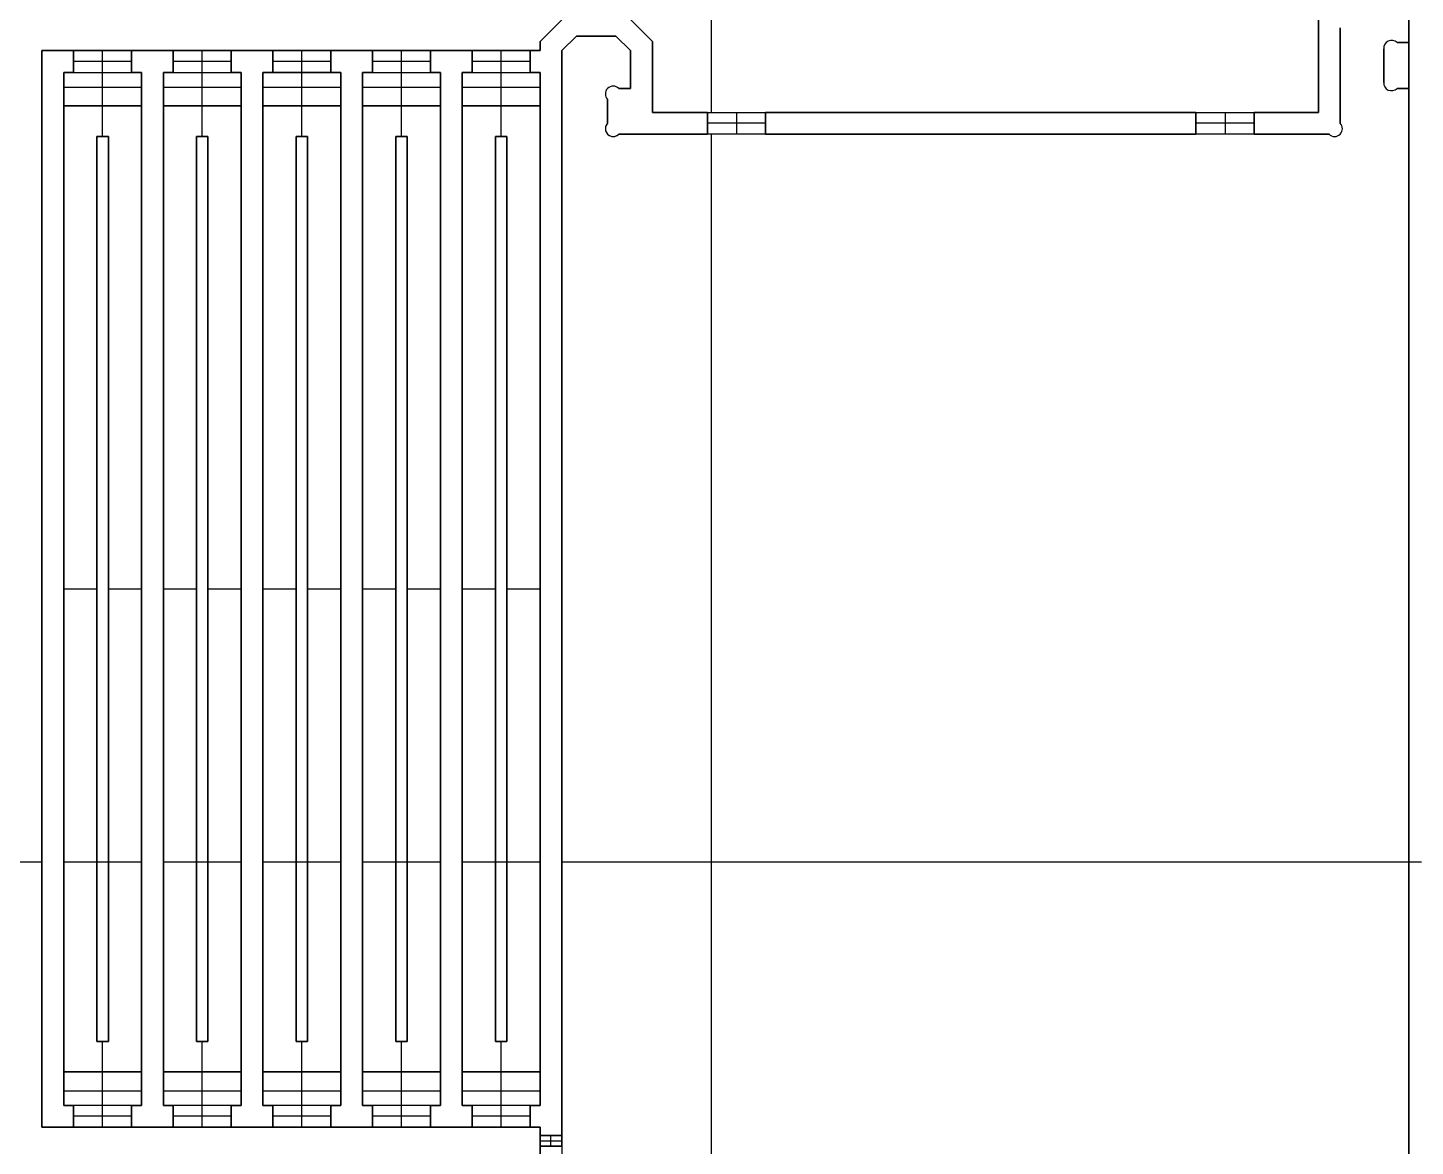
# Model space of a CAD drawing. Extents: x -51.9 to 44.1, y 0 to 48.
# Drawn here: x -27.69 to -3.83, y 19.12 to 38.36 of the extents above; entities that cross this region are included whole.
import ezdxf

# ---------------------------------------------------------------- set-up
doc = ezdxf.new("R2010")
doc.units = 0
doc.header["$MEASUREMENT"] = 0
doc.layers.add('DEFAULT', color=18, linetype='CONTINUOUS')

msp = doc.modelspace()

# ---------------------------------------------------------------- linework, layer by layer
at = {"layer": 'DEFAULT'}
for p, q in [((-3.94, 48.031), (-3.94, 0)), ((-3.94, 48.031, -0.75), (-3.94, 0, -0.75)), ((-3.94, 0, -0.375), (-3.94, 48.031, -0.375)), ((-15.938, 38.714), (-15.938, 36.907)), ((-15.938, 38.714, -0.75), (-15.938, 36.907, -0.75)), ((-18.882, 38.125), (-18.412, 38.594)), ((-18.882, 38.125, -0.75), (-18.412, 38.594, -0.75)), ((-18.412, 38.594, -0.375), (-18.882, 38.125, -0.375)), ((-17.421, 38.594), (-16.951, 38.125)), ((-17.421, 38.594, -0.75), (-16.951, 38.125, -0.75)), ((-16.951, 38.125, -0.375), (-17.421, 38.594, -0.375)), ((-5.496, 36.907), (-5.496, 38.518)), ((-5.496, 36.907, -0.75), (-5.496, 38.518, -0.75)), ((-5.496, 38.518, -0.375), (-5.496, 36.907, -0.375)), ((-18.647, 38.359), (-18.647, 38.359, -0.75)), ((-18.257, 38.219), (-18.507, 37.969)), ((-18.257, 38.219, -0.75), (-18.507, 37.969, -0.75)), ((-18.507, 37.969, -0.375), (-18.257, 38.219, -0.375)), ((-18.257, 38.219), (-18.257, 38.219, -0.75)), ((-17.576, 38.219), (-18.257, 38.219)), ((-17.576, 38.219, -0.75), (-18.257, 38.219, -0.75)), ((-18.257, 38.219, -0.375), (-17.576, 38.219, -0.375)), ((-17.917, 38.219), (-17.917, 38.219, -0.75)), ((-17.576, 38.219), (-17.576, 38.219, -0.75)), ((-17.326, 37.969), (-17.576, 38.219)), ((-17.326, 37.969, -0.75), (-17.576, 38.219, -0.75)), ((-17.576, 38.219, -0.375), (-17.326, 37.969, -0.375)), ((-17.186, 38.359), (-17.186, 38.359, -0.75)), ((-5.121, 38.363), (-5.121, 36.723)), ((-5.121, 38.363, -0.75), (-5.121, 36.723, -0.75)), ((-5.121, 36.723, -0.375), (-5.121, 38.363, -0.375)), ((-3.94, 38.363), (-3.94, 38.107)), ((-3.94, 38.363, -0.75), (-3.94, 38.107, -0.75)), ((-3.94, 38.107, -0.375), (-3.94, 38.363, -0.375)), ((-27.45, 37.969), (-27.45, 37.969, -0.75)), ((-27.45, 37.969), (-18.882, 37.969)), ((-27.45, 19.453), (-27.45, 37.969)), ((-27.45, 19.453, -0.75), (-27.45, 37.969, -0.75)), ((-27.45, 37.969, -0.75), (-26.906, 37.969, -0.75)), ((-26.906, 37.969, -0.375), (-27.45, 37.969, -0.375)), ((-27.45, 37.969, -0.375), (-27.45, 19.453, -0.375)), ((-26.906, 37.969, -0.75), (-26.906, 37.594, -0.75)), ((-26.906, 37.969, -0.375), (-26.906, 37.594, -0.375)), ((-25.906, 37.969, -0.375), (-26.906, 37.969, -0.375)), ((-26.906, 37.969, -0.75), (-26.906, 37.969, -0.375)), ((-25.906, 37.969, -0.75), (-26.906, 37.969, -0.75)), ((-26.906, 37.594, -0.562), (-26.906, 37.969, -0.562)), ((-26.406, 37.594, -0.75), (-26.406, 37.969, -0.75)), ((-26.406, 37.594, -0.375), (-26.406, 37.969, -0.375)), ((-25.906, 37.594, -0.75), (-25.906, 37.969, -0.75)), ((-25.906, 37.594, -0.375), (-25.906, 37.969, -0.375)), ((-25.906, 37.969, -0.75), (-25.906, 37.969, -0.375)), ((-25.906, 37.969, -0.75), (-25.192, 37.969, -0.75)), ((-25.192, 37.969, -0.375), (-25.906, 37.969, -0.375)), ((-25.906, 37.969, -0.562), (-25.906, 37.594, -0.562)), ((-25.192, 37.969, -0.75), (-25.192, 37.594, -0.75)), ((-25.192, 37.969, -0.375), (-25.192, 37.594, -0.375)), ((-24.192, 37.969, -0.375), (-25.192, 37.969, -0.375)), ((-25.192, 37.969, -0.75), (-25.192, 37.969, -0.375)), ((-24.192, 37.969, -0.75), (-25.192, 37.969, -0.75)), ((-25.192, 37.594, -0.562), (-25.192, 37.969, -0.562)), ((-24.692, 37.594, -0.75), (-24.692, 37.969, -0.75)), ((-24.692, 37.594, -0.375), (-24.692, 37.969, -0.375)), ((-24.192, 37.594, -0.75), (-24.192, 37.969, -0.75)), ((-24.192, 37.594, -0.375), (-24.192, 37.969, -0.375)), ((-24.192, 37.969, -0.75), (-24.192, 37.969, -0.375)), ((-24.192, 37.969, -0.75), (-23.478, 37.969, -0.75)), ((-23.478, 37.969, -0.375), (-24.192, 37.969, -0.375)), ((-24.192, 37.969, -0.562), (-24.192, 37.594, -0.562)), ((-23.478, 37.969, -0.75), (-23.478, 37.594, -0.75)), ((-23.478, 37.969, -0.375), (-23.478, 37.594, -0.375)), ((-22.478, 37.969, -0.375), (-23.478, 37.969, -0.375)), ((-23.478, 37.969, -0.75), (-23.478, 37.969, -0.375)), ((-22.478, 37.969, -0.75), (-23.478, 37.969, -0.75)), ((-23.478, 37.594, -0.562), (-23.478, 37.969, -0.562)), ((-23.166, 37.969), (-23.166, 37.969, -0.375)), ((-22.978, 37.594, -0.75), (-22.978, 37.969, -0.75)), ((-22.978, 37.594, -0.375), (-22.978, 37.969, -0.375)), ((-22.478, 37.594, -0.75), (-22.478, 37.969, -0.75)), ((-22.478, 37.594, -0.375), (-22.478, 37.969, -0.375)), ((-22.478, 37.969, -0.75), (-22.478, 37.969, -0.375)), ((-22.478, 37.969, -0.75), (-21.765, 37.969, -0.75)), ((-21.765, 37.969, -0.375), (-22.478, 37.969, -0.375)), ((-22.478, 37.969, -0.562), (-22.478, 37.594, -0.562)), ((-21.765, 37.969, -0.75), (-21.765, 37.594, -0.75)), ((-21.765, 37.969, -0.375), (-21.765, 37.594, -0.375)), ((-20.765, 37.969, -0.375), (-21.765, 37.969, -0.375)), ((-21.765, 37.969, -0.75), (-21.765, 37.969, -0.375)), ((-20.765, 37.969, -0.75), (-21.765, 37.969, -0.75)), ((-21.765, 37.594, -0.562), (-21.765, 37.969, -0.562)), ((-21.265, 37.594, -0.75), (-21.265, 37.969, -0.75)), ((-21.265, 37.594, -0.375), (-21.265, 37.969, -0.375)), ((-20.765, 37.594, -0.75), (-20.765, 37.969, -0.75)), ((-20.765, 37.594, -0.375), (-20.765, 37.969, -0.375)), ((-20.765, 37.969, -0.75), (-20.765, 37.969, -0.375)), ((-20.765, 37.969, -0.75), (-20.051, 37.969, -0.75)), ((-20.051, 37.969, -0.375), (-20.765, 37.969, -0.375)), ((-20.765, 37.969, -0.562), (-20.765, 37.594, -0.562)), ((-20.051, 37.969, -0.75), (-20.051, 37.594, -0.75)), ((-20.051, 37.969, -0.375), (-20.051, 37.594, -0.375)), ((-19.051, 37.969, -0.375), (-20.051, 37.969, -0.375)), ((-20.051, 37.969, -0.75), (-20.051, 37.969, -0.375)), ((-19.051, 37.969, -0.75), (-20.051, 37.969, -0.75)), ((-20.051, 37.594, -0.562), (-20.051, 37.969, -0.562)), ((-19.551, 37.594, -0.75), (-19.551, 37.969, -0.75)), ((-19.551, 37.594, -0.375), (-19.551, 37.969, -0.375)), ((-19.051, 37.594, -0.75), (-19.051, 37.969, -0.75)), ((-19.051, 37.594, -0.375), (-19.051, 37.969, -0.375)), ((-19.051, 37.969, -0.75), (-19.051, 37.969, -0.375)), ((-19.051, 37.969, -0.75), (-18.882, 37.969, -0.75)), ((-18.882, 37.969, -0.375), (-19.051, 37.969, -0.375)), ((-19.051, 37.969, -0.562), (-19.051, 37.594, -0.562)), ((-18.882, 38.125), (-18.882, 38.125, -0.75)), ((-18.882, 37.969), (-18.882, 38.125)), ((-18.882, 37.969, -0.75), (-18.882, 38.125, -0.75)), ((-18.882, 38.125, -0.375), (-18.882, 37.969, -0.375)), ((-18.882, 38.047), (-18.882, 38.047, -0.75)), ((-18.882, 37.969), (-18.882, 37.969, -0.75)), ((-18.507, 37.969), (-18.507, 37.969, -0.75)), ((-18.507, 37.969), (-18.507, 0.843)), ((-18.507, 37.969, -0.75), (-18.507, 19.312, -0.75)), ((-18.507, 19.312, -0.375), (-18.507, 37.969, -0.375)), ((-18.382, 38.094), (-18.382, 38.094, -0.75)), ((-17.451, 38.094), (-17.451, 38.094, -0.75)), ((-17.326, 37.969), (-17.326, 37.969, -0.75)), ((-17.326, 37.319), (-17.326, 37.969)), ((-17.326, 37.319, -0.75), (-17.326, 37.969, -0.75)), ((-17.326, 37.969, -0.375), (-17.326, 37.319, -0.375)), ((-16.951, 38.125), (-16.951, 38.125, -0.75)), ((-16.951, 38.125), (-16.951, 36.907)), ((-16.951, 38.125, -0.75), (-16.951, 36.907, -0.75)), ((-16.951, 36.907, -0.375), (-16.951, 38.125, -0.375)), ((-4.373, 38.002), (-4.373, 38.002, -0.75)), ((-4.373, 37.424), (-4.373, 38.002)), ((-4.373, 37.424, -0.75), (-4.373, 38.002, -0.75)), ((-4.373, 38.002, -0.375), (-4.373, 37.424, -0.375)), ((-4.294, 38.134), (-4.294, 38.134, -0.75)), ((-4.143, 38.107), (-4.143, 38.107, -0.75)), ((-4.143, 38.107), (-3.94, 38.107)), ((-4.143, 38.107, -0.75), (-3.94, 38.107, -0.75)), ((-3.94, 38.107, -0.375), (-4.143, 38.107, -0.375)), ((-4.042, 38.107), (-4.042, 38.107, -0.75)), ((-3.94, 38.107), (-3.94, 38.107, -0.75)), ((-25.906, 37.782, -0.75), (-26.906, 37.782, -0.75)), ((-25.906, 37.782, -0.375), (-26.906, 37.782, -0.375)), ((-26.906, 37.782, -0.75), (-26.906, 37.782, -0.375)), ((-25.906, 37.782, -0.75), (-25.906, 37.782, -0.375)), ((-24.192, 37.782, -0.75), (-25.192, 37.782, -0.75)), ((-24.192, 37.782, -0.375), (-25.192, 37.782, -0.375)), ((-25.192, 37.782, -0.75), (-25.192, 37.782, -0.375)), ((-24.192, 37.782, -0.75), (-24.192, 37.782, -0.375)), ((-22.478, 37.782, -0.75), (-23.478, 37.782, -0.75)), ((-22.478, 37.782, -0.375), (-23.478, 37.782, -0.375)), ((-23.478, 37.782, -0.75), (-23.478, 37.782, -0.375)), ((-22.478, 37.782, -0.75), (-22.478, 37.782, -0.375)), ((-20.765, 37.782, -0.75), (-21.765, 37.782, -0.75)), ((-20.765, 37.782, -0.375), (-21.765, 37.782, -0.375)), ((-21.765, 37.782, -0.75), (-21.765, 37.782, -0.375)), ((-20.765, 37.782, -0.75), (-20.765, 37.782, -0.375)), ((-19.051, 37.782, -0.75), (-20.051, 37.782, -0.75)), ((-19.051, 37.782, -0.375), (-20.051, 37.782, -0.375)), ((-20.051, 37.782, -0.75), (-20.051, 37.782, -0.375)), ((-19.051, 37.782, -0.75), (-19.051, 37.782, -0.375)), ((-5.496, 37.713), (-5.496, 37.713, -0.75)), ((-4.373, 37.713), (-4.373, 37.713, -0.75)), ((-27.075, 37.594, -0.75), (-27.075, 19.828, -0.75)), ((-27.075, 37.018, -0.394), (-27.075, 37.594, -0.394)), ((-27.075, 37.594, -0.394), (-26.906, 37.594, -0.394)), ((-27.075, 37.594, -0.394), (-27.075, 37.594, -0.75)), ((-26.906, 37.594, -0.75), (-27.075, 37.594, -0.75)), ((-26.906, 37.594, -0.375), (-25.906, 37.594, -0.375)), ((-26.906, 37.594, -0.75), (-26.906, 37.594, -0.394)), ((-26.906, 37.594, -0.75), (-25.906, 37.594, -0.75)), ((-26.906, 37.594, -0.394), (-25.906, 37.594, -0.394)), ((-26.906, 37.594, -0.394), (-26.906, 37.594, -0.375)), ((-26.406, 37.018, -0.394), (-26.406, 37.594, -0.394)), ((-26.406, 37.594, -0.394), (-26.406, 37.594, -0.375)), ((-25.736, 37.594, -0.75), (-25.906, 37.594, -0.75)), ((-25.906, 37.594, -0.75), (-25.906, 37.594, -0.394)), ((-25.906, 37.594, -0.394), (-25.736, 37.594, -0.394)), ((-25.906, 37.594, -0.394), (-25.906, 37.594, -0.375)), ((-25.736, 19.828, -0.75), (-25.736, 37.594, -0.75)), ((-25.736, 37.594, -0.394), (-25.736, 37.018, -0.394)), ((-25.736, 37.594, -0.394), (-25.736, 37.594, -0.75)), ((-25.361, 37.594, -0.75), (-25.361, 19.828, -0.75)), ((-25.361, 37.018, -0.394), (-25.361, 37.594, -0.394)), ((-25.361, 37.594, -0.394), (-25.192, 37.594, -0.394)), ((-25.361, 37.594, -0.394), (-25.361, 37.594, -0.75)), ((-25.192, 37.594, -0.75), (-25.361, 37.594, -0.75)), ((-25.192, 37.594, -0.375), (-24.192, 37.594, -0.375)), ((-25.192, 37.594, -0.75), (-25.192, 37.594, -0.394)), ((-25.192, 37.594, -0.75), (-24.192, 37.594, -0.75)), ((-25.192, 37.594, -0.394), (-24.192, 37.594, -0.394)), ((-25.192, 37.594, -0.394), (-25.192, 37.594, -0.375)), ((-24.692, 37.018, -0.394), (-24.692, 37.594, -0.394)), ((-24.692, 37.594, -0.394), (-24.692, 37.594, -0.375)), ((-24.023, 37.594, -0.75), (-24.192, 37.594, -0.75)), ((-24.192, 37.594, -0.75), (-24.192, 37.594, -0.394)), ((-24.192, 37.594, -0.394), (-24.023, 37.594, -0.394)), ((-24.192, 37.594, -0.394), (-24.192, 37.594, -0.375)), ((-24.023, 19.828, -0.75), (-24.023, 37.594, -0.75)), ((-24.023, 37.594, -0.394), (-24.023, 37.018, -0.394)), ((-24.023, 37.594, -0.394), (-24.023, 37.594, -0.75)), ((-23.648, 37.594, -0.75), (-23.648, 19.828, -0.75)), ((-23.648, 37.018, -0.394), (-23.648, 37.594, -0.394)), ((-23.648, 37.594, -0.394), (-23.478, 37.594, -0.394)), ((-23.648, 37.594, -0.394), (-23.648, 37.594, -0.75)), ((-23.478, 37.594, -0.75), (-23.648, 37.594, -0.75)), ((-23.478, 37.594, -0.375), (-22.478, 37.594, -0.375)), ((-23.478, 37.594, -0.75), (-23.478, 37.594, -0.394)), ((-23.478, 37.594, -0.75), (-22.478, 37.594, -0.75)), ((-22.478, 37.594, -0.394), (-23.478, 37.594, -0.394)), ((-23.478, 37.594, -0.394), (-23.478, 37.594, -0.375)), ((-22.979, 37.018, -0.394), (-22.979, 37.594, -0.394)), ((-22.978, 37.594, -0.394), (-22.978, 37.594, -0.375)), ((-22.309, 37.594, -0.75), (-22.478, 37.594, -0.75)), ((-22.478, 37.594, -0.75), (-22.478, 37.594, -0.394)), ((-22.478, 37.594, -0.394), (-22.309, 37.594, -0.394)), ((-22.478, 37.594, -0.394), (-22.478, 37.594, -0.375)), ((-22.309, 19.828, -0.75), (-22.309, 37.594, -0.75)), ((-22.309, 37.594, -0.394), (-22.309, 37.018, -0.394)), ((-22.309, 37.594, -0.394), (-22.309, 37.594, -0.75)), ((-21.934, 37.594, -0.75), (-21.934, 19.828, -0.75)), ((-21.934, 37.018, -0.394), (-21.934, 37.594, -0.394)), ((-21.934, 37.594, -0.394), (-21.765, 37.594, -0.394)), ((-21.934, 37.594, -0.394), (-21.934, 37.594, -0.75)), ((-21.765, 37.594, -0.75), (-21.934, 37.594, -0.75)), ((-21.765, 37.594, -0.375), (-20.765, 37.594, -0.375)), ((-21.765, 37.594, -0.75), (-21.765, 37.594, -0.394)), ((-21.765, 37.594, -0.75), (-20.765, 37.594, -0.75)), ((-21.765, 37.594, -0.394), (-20.765, 37.594, -0.394)), ((-21.765, 37.594, -0.394), (-21.765, 37.594, -0.375)), ((-21.265, 37.018, -0.394), (-21.265, 37.594, -0.394)), ((-21.265, 37.594, -0.394), (-21.265, 37.594, -0.375)), ((-20.596, 37.594, -0.75), (-20.765, 37.594, -0.75)), ((-20.765, 37.594, -0.75), (-20.765, 37.594, -0.394)), ((-20.765, 37.594, -0.394), (-20.596, 37.594, -0.394)), ((-20.765, 37.594, -0.394), (-20.765, 37.594, -0.375)), ((-20.596, 19.828, -0.75), (-20.596, 37.594, -0.75)), ((-20.596, 37.594, -0.394), (-20.596, 37.018, -0.394)), ((-20.596, 37.594, -0.394), (-20.596, 37.594, -0.75)), ((-20.221, 37.594, -0.75), (-20.221, 19.828, -0.75)), ((-20.221, 37.018, -0.394), (-20.221, 37.594, -0.394)), ((-20.221, 37.594, -0.394), (-20.051, 37.594, -0.394)), ((-20.221, 37.594, -0.394), (-20.221, 37.594, -0.75)), ((-20.051, 37.594, -0.75), (-20.221, 37.594, -0.75)), ((-20.051, 37.594, -0.375), (-19.051, 37.594, -0.375)), ((-20.051, 37.594, -0.75), (-20.051, 37.594, -0.394)), ((-20.051, 37.594, -0.75), (-19.051, 37.594, -0.75)), ((-20.051, 37.594, -0.394), (-19.051, 37.594, -0.394)), ((-20.051, 37.594, -0.394), (-20.051, 37.594, -0.375)), ((-19.552, 37.018, -0.394), (-19.552, 37.594, -0.394)), ((-19.551, 37.594, -0.394), (-19.551, 37.594, -0.375)), ((-18.882, 37.594, -0.75), (-19.051, 37.594, -0.75)), ((-19.051, 37.594, -0.75), (-19.051, 37.594, -0.394)), ((-19.051, 37.594, -0.394), (-18.882, 37.594, -0.394)), ((-19.051, 37.594, -0.394), (-19.051, 37.594, -0.375)), ((-18.882, 19.828, -0.75), (-18.882, 37.594, -0.75)), ((-18.882, 37.594, -0.394), (-18.882, 37.018, -0.394)), ((-18.882, 37.594, -0.394), (-18.882, 37.594, -0.75)), ((-17.326, 37.644), (-17.326, 37.644, -0.75)), ((-16.951, 37.516), (-16.951, 37.516, -0.75)), ((-5.121, 37.543), (-5.121, 37.543, -0.75)), ((-27.075, 37.343, -0.394), (-25.736, 37.343, -0.394)), ((-25.361, 37.343, -0.394), (-24.023, 37.343, -0.394)), ((-23.648, 37.343, -0.394), (-22.309, 37.343, -0.394)), ((-21.934, 37.343, -0.394), (-20.596, 37.343, -0.394)), ((-20.221, 37.343, -0.394), (-18.882, 37.343, -0.394)), ((-17.72, 37.319), (-17.72, 37.319, -0.75)), ((-17.529, 37.319), (-17.529, 37.319, -0.75)), ((-17.529, 37.319), (-17.326, 37.319)), ((-17.529, 37.319, -0.75), (-17.326, 37.319, -0.75)), ((-17.326, 37.319, -0.375), (-17.529, 37.319, -0.375)), ((-17.427, 37.319), (-17.427, 37.319, -0.75)), ((-17.326, 37.319), (-17.326, 37.319, -0.75)), ((-4.373, 37.424), (-4.373, 37.424, -0.75)), ((-4.294, 37.292), (-4.294, 37.292, -0.75)), ((-4.143, 37.319), (-4.143, 37.319, -0.75)), ((-3.94, 37.319), (-4.143, 37.319)), ((-3.94, 37.319, -0.75), (-4.143, 37.319, -0.75)), ((-4.143, 37.319, -0.375), (-3.94, 37.319, -0.375)), ((-4.042, 37.319), (-4.042, 37.319, -0.75)), ((-3.94, 37.319), (-3.94, 37.319, -0.75)), ((-3.94, 37.319), (-3.94, 1.493)), ((-3.94, 37.319, -0.75), (-3.94, 1.493, -0.75)), ((-3.94, 1.493, -0.375), (-3.94, 37.319, -0.375)), ((-27.075, 37.018, -0.394), (-25.736, 37.018, -0.394)), ((-27.075, 20.404, -0.197), (-27.075, 37.018, -0.197)), ((-25.736, 37.018, -0.197), (-27.075, 37.018, -0.197)), ((-27.075, 37.018, -0.197), (-27.075, 37.018, -0.394)), ((-27.075, 20.404, -0.375), (-27.075, 37.018, -0.375)), ((-25.736, 37.018, -0.197), (-27.075, 37.018, -0.197)), ((-26.406, 36.494, -0.197), (-26.406, 37.018, -0.197)), ((-26.406, 37.018, -0.197), (-26.406, 37.018, -0.394)), ((-25.736, 37.018, -0.394), (-25.736, 37.018, -0.197)), ((-25.736, 37.018, -0.197), (-25.736, 20.404, -0.197)), ((-25.736, 37.018, -0.375), (-25.736, 20.404, -0.375)), ((-25.361, 37.018, -0.394), (-24.023, 37.018, -0.394)), ((-25.361, 20.404, -0.197), (-25.361, 37.018, -0.197)), ((-24.023, 37.018, -0.197), (-25.361, 37.018, -0.197)), ((-25.361, 37.018, -0.197), (-25.361, 37.018, -0.394)), ((-25.361, 20.404, -0.375), (-25.361, 37.018, -0.375)), ((-24.023, 37.018, -0.197), (-25.361, 37.018, -0.197)), ((-24.692, 36.494, -0.197), (-24.692, 37.018, -0.197)), ((-24.692, 37.018, -0.197), (-24.692, 37.018, -0.394)), ((-24.023, 37.018, -0.394), (-24.023, 37.018, -0.197)), ((-24.023, 37.018, -0.197), (-24.023, 20.404, -0.197)), ((-24.023, 37.018, -0.375), (-24.023, 20.404, -0.375)), ((-23.648, 37.018, -0.394), (-22.309, 37.018, -0.394)), ((-23.648, 20.404, -0.197), (-23.648, 37.018, -0.197)), ((-22.309, 37.018, -0.197), (-23.648, 37.018, -0.197)), ((-23.648, 37.018, -0.197), (-23.648, 37.018, -0.394)), ((-23.648, 20.404, -0.375), (-23.648, 37.018, -0.375)), ((-22.309, 37.018, -0.197), (-23.648, 37.018, -0.197)), ((-22.979, 36.494, -0.197), (-22.979, 37.018, -0.197)), ((-22.979, 37.018, -0.197), (-22.979, 37.018, -0.394)), ((-22.309, 37.018, -0.394), (-22.309, 37.018, -0.197)), ((-22.309, 37.018, -0.197), (-22.309, 20.404, -0.197)), ((-22.309, 37.018, -0.375), (-22.309, 20.404, -0.375)), ((-21.934, 37.018, -0.394), (-20.596, 37.018, -0.394)), ((-21.934, 20.404, -0.197), (-21.934, 37.018, -0.197)), ((-20.596, 37.018, -0.197), (-21.934, 37.018, -0.197)), ((-21.934, 37.018, -0.197), (-21.934, 37.018, -0.394)), ((-21.934, 20.404, -0.375), (-21.934, 37.018, -0.375)), ((-20.596, 37.018, -0.197), (-21.934, 37.018, -0.197)), ((-21.265, 36.494, -0.197), (-21.265, 37.018, -0.197)), ((-21.265, 37.018, -0.197), (-21.265, 37.018, -0.394)), ((-20.596, 37.018, -0.394), (-20.596, 37.018, -0.197)), ((-20.596, 37.018, -0.197), (-20.596, 20.404, -0.197)), ((-20.596, 37.018, -0.375), (-20.596, 20.404, -0.375)), ((-20.221, 37.018, -0.394), (-18.882, 37.018, -0.394)), ((-20.221, 20.404, -0.197), (-20.221, 37.018, -0.197)), ((-18.882, 37.018, -0.197), (-20.221, 37.018, -0.197)), ((-20.221, 37.018, -0.197), (-20.221, 37.018, -0.394)), ((-20.221, 20.404, -0.375), (-20.221, 37.018, -0.375)), ((-18.882, 37.018, -0.197), (-20.221, 37.018, -0.197)), ((-19.552, 36.494, -0.197), (-19.552, 37.018, -0.197)), ((-19.552, 37.018, -0.197), (-19.552, 37.018, -0.394)), ((-18.882, 37.018, -0.394), (-18.882, 37.018, -0.197)), ((-18.882, 37.018, -0.197), (-18.882, 20.404, -0.197)), ((-18.882, 37.018, -0.375), (-18.882, 20.404, -0.375)), ((-17.72, 37.128), (-17.72, 37.128, -0.75)), ((-17.72, 36.723), (-17.72, 37.128)), ((-17.72, 36.723, -0.75), (-17.72, 37.128, -0.75)), ((-17.72, 37.128, -0.375), (-17.72, 36.723, -0.375)), ((-17.72, 36.926), (-17.72, 36.926, -0.75)), ((-16.951, 36.907), (-16.951, 36.907, -0.75)), ((-16.951, 36.907), (-5.496, 36.907)), ((-16.951, 36.907, -0.75), (-16.005, 36.907, -0.75)), ((-16.005, 36.907, -0.375), (-16.951, 36.907, -0.375)), ((-16.005, 36.532, -0.75), (-16.005, 36.907, -0.75)), ((-16.005, 36.532, -0.375), (-16.005, 36.907, -0.375)), ((-16.005, 36.907, -0.75), (-16.005, 36.907, -0.375)), ((-16.005, 36.907, -0.375), (-15.005, 36.907, -0.375)), ((-16.005, 36.907, -0.75), (-15.005, 36.907, -0.75)), ((-16.005, 36.907, -0.562), (-16.005, 36.532, -0.562)), ((-15.505, 36.907, -0.75), (-15.505, 36.532, -0.75)), ((-15.505, 36.907, -0.375), (-15.505, 36.532, -0.375)), ((-15.005, 36.907, -0.75), (-15.005, 36.532, -0.75)), ((-15.005, 36.907, -0.375), (-15.005, 36.532, -0.375)), ((-15.005, 36.907, -0.75), (-15.005, 36.907, -0.375)), ((-15.005, 36.907, -0.75), (-7.601, 36.907, -0.75)), ((-15.005, 36.532, -0.562), (-15.005, 36.907, -0.562)), ((-7.601, 36.907, -0.375), (-15.005, 36.907, -0.375)), ((-11.224, 36.907), (-11.224, 36.907, -0.75)), ((-7.601, 36.532, -0.75), (-7.601, 36.907, -0.75)), ((-7.601, 36.532, -0.375), (-7.601, 36.907, -0.375)), ((-7.601, 36.907, -0.75), (-7.601, 36.907, -0.375)), ((-7.601, 36.907, -0.375), (-6.601, 36.907, -0.375)), ((-7.601, 36.907, -0.75), (-6.601, 36.907, -0.75)), ((-7.601, 36.907, -0.562), (-7.601, 36.532, -0.562)), ((-7.101, 36.907, -0.75), (-7.101, 36.532, -0.75)), ((-7.101, 36.907, -0.375), (-7.101, 36.532, -0.375)), ((-6.601, 36.907, -0.75), (-6.601, 36.532, -0.75)), ((-6.601, 36.907, -0.375), (-6.601, 36.532, -0.375)), ((-6.601, 36.907, -0.75), (-6.601, 36.907, -0.375)), ((-6.601, 36.907, -0.75), (-5.496, 36.907, -0.75)), ((-6.601, 36.532, -0.562), (-6.601, 36.907, -0.562)), ((-5.496, 36.907, -0.375), (-6.601, 36.907, -0.375)), ((-5.496, 36.907), (-5.496, 36.907, -0.75)), ((-17.759, 36.627), (-17.759, 36.627, -0.75)), ((-17.72, 36.723), (-17.72, 36.723, -0.75)), ((-17.72, 36.532), (-17.72, 36.532, -0.75)), ((-17.529, 36.532), (-17.529, 36.532, -0.75)), ((-5.312, 36.532), (-17.529, 36.532)), ((-16.005, 36.532, -0.75), (-17.529, 36.532, -0.75)), ((-17.529, 36.532, -0.375), (-16.005, 36.532, -0.375)), ((-15.005, 36.719, -0.75), (-16.005, 36.719, -0.75)), ((-15.005, 36.719, -0.375), (-16.005, 36.719, -0.375)), ((-16.005, 36.719, -0.75), (-16.005, 36.719, -0.375)), ((-15.005, 36.532, -0.375), (-16.005, 36.532, -0.375)), ((-16.005, 36.532, -0.75), (-16.005, 36.532, -0.375)), ((-15.005, 36.532, -0.75), (-16.005, 36.532, -0.75)), ((-15.938, 36.532), (-15.938, 2.28)), ((-15.938, 36.532, -0.75), (-15.938, 2.28, -0.75)), ((-15.005, 36.719, -0.75), (-15.005, 36.719, -0.375)), ((-15.005, 36.532, -0.75), (-15.005, 36.532, -0.375)), ((-7.601, 36.532, -0.75), (-15.005, 36.532, -0.75)), ((-15.005, 36.532, -0.375), (-7.601, 36.532, -0.375)), ((-11.42, 36.532), (-11.42, 36.532, -0.75)), ((-6.601, 36.719, -0.75), (-7.601, 36.719, -0.75)), ((-6.601, 36.719, -0.375), (-7.601, 36.719, -0.375)), ((-7.601, 36.719, -0.75), (-7.601, 36.719, -0.375)), ((-6.601, 36.532, -0.375), (-7.601, 36.532, -0.375)), ((-7.601, 36.532, -0.75), (-7.601, 36.532, -0.375)), ((-6.601, 36.532, -0.75), (-7.601, 36.532, -0.75)), ((-6.601, 36.719, -0.75), (-6.601, 36.719, -0.375)), ((-5.312, 36.532, -0.75), (-6.601, 36.532, -0.75)), ((-6.601, 36.532, -0.75), (-6.601, 36.532, -0.375)), ((-6.601, 36.532, -0.375), (-5.312, 36.532, -0.375)), ((-5.312, 36.532), (-5.312, 36.532, -0.75)), ((-5.121, 36.723), (-5.121, 36.723, -0.75)), ((-5.121, 36.532), (-5.121, 36.532, -0.75)), ((-5.082, 36.627), (-5.082, 36.627, -0.75)), ((-26.504, 36.494), (-26.504, 36.494, -0.197)), ((-26.504, 36.494, -0.197), (-26.307, 36.494, -0.197)), ((-26.504, 20.928, -0.197), (-26.504, 36.494, -0.197)), ((-26.504, 36.494), (-26.307, 36.494)), ((-26.504, 20.928), (-26.504, 36.494)), ((-26.504, 36.494, -0.098), (-26.504, 20.928, -0.098)), ((-26.307, 36.494, -0.098), (-26.504, 36.494, -0.098)), ((-26.406, 36.494), (-26.406, 36.494, -0.197)), ((-26.307, 36.494, -0.197), (-26.307, 20.928, -0.197)), ((-26.307, 36.494), (-26.307, 36.494, -0.197)), ((-26.307, 36.494), (-26.307, 20.928)), ((-26.307, 20.928, -0.098), (-26.307, 36.494, -0.098)), ((-24.79, 36.494), (-24.79, 36.494, -0.197)), ((-24.79, 36.494, -0.197), (-24.594, 36.494, -0.197)), ((-24.79, 20.928, -0.197), (-24.79, 36.494, -0.197)), ((-24.79, 36.494), (-24.594, 36.494)), ((-24.79, 20.928), (-24.79, 36.494)), ((-24.79, 36.494, -0.098), (-24.79, 20.928, -0.098)), ((-24.594, 36.494, -0.098), (-24.79, 36.494, -0.098)), ((-24.692, 36.494), (-24.692, 36.494, -0.197)), ((-24.594, 36.494, -0.197), (-24.594, 20.928, -0.197)), ((-24.594, 36.494), (-24.594, 36.494, -0.197)), ((-24.594, 36.494), (-24.594, 20.928)), ((-24.594, 20.928, -0.098), (-24.594, 36.494, -0.098)), ((-23.077, 36.494), (-23.077, 36.494, -0.197)), ((-23.077, 36.494, -0.197), (-22.88, 36.494, -0.197)), ((-23.077, 20.928, -0.197), (-23.077, 36.494, -0.197)), ((-23.077, 36.494), (-22.88, 36.494)), ((-23.077, 20.928), (-23.077, 36.494)), ((-23.077, 36.494, -0.098), (-23.077, 20.928, -0.098)), ((-22.88, 36.494, -0.098), (-23.077, 36.494, -0.098)), ((-22.978, 36.494), (-22.978, 36.494, -0.197)), ((-22.88, 36.494, -0.197), (-22.88, 20.928, -0.197)), ((-22.88, 36.494), (-22.88, 36.494, -0.197)), ((-22.88, 36.494), (-22.88, 20.928)), ((-22.88, 20.928, -0.098), (-22.88, 36.494, -0.098)), ((-21.363, 36.494), (-21.363, 36.494, -0.197)), ((-21.363, 36.494, -0.197), (-21.166, 36.494, -0.197)), ((-21.363, 20.928, -0.197), (-21.363, 36.494, -0.197)), ((-21.363, 36.494), (-21.166, 36.494)), ((-21.363, 20.928), (-21.363, 36.494)), ((-21.363, 36.494, -0.098), (-21.363, 20.928, -0.098)), ((-21.166, 36.494, -0.098), (-21.363, 36.494, -0.098)), ((-21.265, 36.494), (-21.265, 36.494, -0.197)), ((-21.166, 36.494, -0.197), (-21.166, 20.928, -0.197)), ((-21.166, 36.494), (-21.166, 36.494, -0.197)), ((-21.166, 36.494), (-21.166, 20.928)), ((-21.166, 20.928, -0.098), (-21.166, 36.494, -0.098)), ((-19.65, 36.494), (-19.65, 36.494, -0.197)), ((-19.65, 36.494, -0.197), (-19.453, 36.494, -0.197)), ((-19.65, 20.928, -0.197), (-19.65, 36.494, -0.197)), ((-19.65, 36.494), (-19.453, 36.494)), ((-19.65, 20.928), (-19.65, 36.494)), ((-19.65, 36.494, -0.098), (-19.65, 20.928, -0.098)), ((-19.453, 36.494, -0.098), (-19.65, 36.494, -0.098)), ((-19.551, 36.494), (-19.551, 36.494, -0.197)), ((-19.453, 36.494, -0.197), (-19.453, 20.928, -0.197)), ((-19.453, 36.494), (-19.453, 36.494, -0.197)), ((-19.453, 36.494), (-19.453, 20.928)), ((-19.453, 20.928, -0.098), (-19.453, 36.494, -0.098)), ((-17.624, 36.492), (-17.624, 36.492, -0.75)), ((-5.217, 36.492), (-5.217, 36.492, -0.75)), ((-27.45, 28.711), (-27.45, 28.711, -0.75)), ((-27.075, 28.711, -0.197), (-27.075, 28.711, -0.75)), ((-27.075, 28.711, -0.197), (-26.504, 28.711, -0.197)), ((-26.504, 28.711), (-26.504, 28.711, -0.197)), ((-26.307, 28.711, -0.197), (-25.736, 28.711, -0.197)), ((-26.307, 28.711), (-26.307, 28.711, -0.197)), ((-25.736, 28.711, -0.197), (-25.736, 28.711, -0.75)), ((-25.361, 28.711, -0.197), (-25.361, 28.711, -0.75)), ((-25.361, 28.711, -0.197), (-24.79, 28.711, -0.197)), ((-24.79, 28.711), (-24.79, 28.711, -0.197)), ((-24.594, 28.711, -0.197), (-24.023, 28.711, -0.197)), ((-24.594, 28.711), (-24.594, 28.711, -0.197)), ((-24.023, 28.711, -0.197), (-24.023, 28.711, -0.75)), ((-23.648, 28.711, -0.197), (-23.648, 28.711, -0.75)), ((-23.648, 28.711, -0.197), (-23.077, 28.711, -0.197)), ((-23.077, 28.711), (-23.077, 28.711, -0.197)), ((-22.88, 28.711, -0.197), (-22.309, 28.711, -0.197)), ((-22.88, 28.711), (-22.88, 28.711, -0.197)), ((-22.309, 28.711, -0.197), (-22.309, 28.711, -0.75)), ((-21.934, 28.711, -0.197), (-21.934, 28.711, -0.75)), ((-21.934, 28.711, -0.197), (-21.363, 28.711, -0.197)), ((-21.363, 28.711), (-21.363, 28.711, -0.197)), ((-21.166, 28.711, -0.197), (-20.596, 28.711, -0.197)), ((-21.166, 28.711), (-21.166, 28.711, -0.197)), ((-20.596, 28.711, -0.197), (-20.596, 28.711, -0.75)), ((-20.221, 28.711, -0.197), (-20.221, 28.711, -0.75)), ((-20.221, 28.711, -0.197), (-19.65, 28.711, -0.197)), ((-19.65, 28.711), (-19.65, 28.711, -0.197)), ((-19.453, 28.711, -0.197), (-18.882, 28.711, -0.197)), ((-19.453, 28.711), (-19.453, 28.711, -0.197)), ((-18.882, 28.711, -0.197), (-18.882, 28.711, -0.75)), ((-27.936, 24.016), (-27.45, 24.016)), ((-27.936, 24.016, -0.75), (-27.45, 24.016, -0.75)), ((-27.075, 24.016, -0.75), (-25.736, 24.016, -0.75)), ((-26.504, 24.016), (-26.307, 24.016)), ((-25.361, 24.016, -0.75), (-24.023, 24.016, -0.75)), ((-24.79, 24.016), (-24.594, 24.016)), ((-23.648, 24.016, -0.75), (-22.309, 24.016, -0.75)), ((-23.077, 24.016), (-22.88, 24.016)), ((-21.934, 24.016, -0.75), (-20.596, 24.016, -0.75)), ((-21.363, 24.016), (-21.166, 24.016)), ((-20.221, 24.016, -0.75), (-18.882, 24.016, -0.75)), ((-19.65, 24.016), (-19.453, 24.016)), ((-18.507, 24.016), (-3.94, 24.016)), ((-18.507, 24.016, -0.75), (-3.94, 24.016, -0.75)), ((-3.94, 24.016), (-3.94, 24.016, -0.75)), ((-3.94, 24.016), (-3.94, 24.016, -0.75)), ((-3.94, 24.016), (-3.72, 24.016)), ((-3.94, 24.016, -0.75), (-3.72, 24.016, -0.75)), ((-26.307, 20.928, -0.197), (-26.504, 20.928, -0.197)), ((-26.504, 20.928), (-26.504, 20.928, -0.197)), ((-26.307, 20.928), (-26.504, 20.928)), ((-26.504, 20.928, -0.098), (-26.307, 20.928, -0.098)), ((-26.406, 20.404, -0.197), (-26.406, 20.928, -0.197)), ((-26.406, 20.928), (-26.406, 20.928, -0.197)), ((-26.307, 20.928), (-26.307, 20.928, -0.197)), ((-24.594, 20.928, -0.197), (-24.79, 20.928, -0.197)), ((-24.79, 20.928), (-24.79, 20.928, -0.197)), ((-24.594, 20.928), (-24.79, 20.928)), ((-24.79, 20.928, -0.098), (-24.594, 20.928, -0.098)), ((-24.692, 20.404, -0.197), (-24.692, 20.928, -0.197)), ((-24.692, 20.928), (-24.692, 20.928, -0.197)), ((-24.594, 20.928), (-24.594, 20.928, -0.197)), ((-22.88, 20.928, -0.197), (-23.077, 20.928, -0.197)), ((-23.077, 20.928), (-23.077, 20.928, -0.197)), ((-22.88, 20.928), (-23.077, 20.928)), ((-23.077, 20.928, -0.098), (-22.88, 20.928, -0.098)), ((-22.979, 20.404, -0.197), (-22.979, 20.928, -0.197)), ((-22.978, 20.928), (-22.978, 20.928, -0.197)), ((-22.88, 20.928), (-22.88, 20.928, -0.197)), ((-21.166, 20.928, -0.197), (-21.363, 20.928, -0.197)), ((-21.363, 20.928), (-21.363, 20.928, -0.197)), ((-21.166, 20.928), (-21.363, 20.928)), ((-21.363, 20.928, -0.098), (-21.166, 20.928, -0.098)), ((-21.265, 20.404, -0.197), (-21.265, 20.928, -0.197)), ((-21.265, 20.928), (-21.265, 20.928, -0.197)), ((-21.166, 20.928), (-21.166, 20.928, -0.197)), ((-19.453, 20.928, -0.197), (-19.65, 20.928, -0.197)), ((-19.65, 20.928), (-19.65, 20.928, -0.197)), ((-19.453, 20.928), (-19.65, 20.928)), ((-19.65, 20.928, -0.098), (-19.453, 20.928, -0.098)), ((-19.552, 20.404, -0.197), (-19.552, 20.928, -0.197)), ((-19.551, 20.928), (-19.551, 20.928, -0.197)), ((-19.453, 20.928), (-19.453, 20.928, -0.197)), ((-27.075, 20.404, -0.394), (-27.075, 20.404, -0.197)), ((-27.075, 19.828, -0.394), (-27.075, 20.404, -0.394)), ((-25.736, 20.404, -0.394), (-27.075, 20.404, -0.394)), ((-27.075, 20.404, -0.197), (-25.736, 20.404, -0.197)), ((-27.075, 20.404, -0.197), (-25.772, 20.404, -0.197)), ((-26.406, 20.404, -0.197), (-26.406, 20.404, -0.394)), ((-26.406, 19.828, -0.394), (-26.406, 20.404, -0.394)), ((-25.736, 20.404, -0.394), (-25.736, 19.828, -0.394)), ((-25.736, 20.404, -0.197), (-25.736, 20.404, -0.394)), ((-25.361, 20.404, -0.394), (-25.361, 20.404, -0.197)), ((-25.361, 19.828, -0.394), (-25.361, 20.404, -0.394)), ((-24.023, 20.404, -0.394), (-25.361, 20.404, -0.394)), ((-25.361, 20.404, -0.197), (-24.023, 20.404, -0.197)), ((-25.361, 20.404, -0.197), (-24.058, 20.404, -0.197)), ((-24.692, 20.404, -0.197), (-24.692, 20.404, -0.394)), ((-24.692, 19.828, -0.394), (-24.692, 20.404, -0.394)), ((-24.023, 20.404, -0.394), (-24.023, 19.828, -0.394)), ((-24.023, 20.404, -0.197), (-24.023, 20.404, -0.394)), ((-23.648, 20.404, -0.394), (-23.648, 20.404, -0.197)), ((-23.648, 19.828, -0.394), (-23.648, 20.404, -0.394)), ((-22.309, 20.404, -0.394), (-23.648, 20.404, -0.394)), ((-23.648, 20.404, -0.197), (-22.309, 20.404, -0.197)), ((-23.648, 20.404, -0.197), (-22.344, 20.404, -0.197)), ((-22.979, 20.404, -0.197), (-22.979, 20.404, -0.394)), ((-22.979, 19.828, -0.394), (-22.979, 20.404, -0.394)), ((-22.309, 20.404, -0.394), (-22.309, 19.828, -0.394)), ((-22.309, 20.404, -0.197), (-22.309, 20.404, -0.394)), ((-21.934, 20.404, -0.394), (-21.934, 20.404, -0.197)), ((-21.934, 19.828, -0.394), (-21.934, 20.404, -0.394)), ((-20.596, 20.404, -0.394), (-21.934, 20.404, -0.394)), ((-21.934, 20.404, -0.197), (-20.596, 20.404, -0.197)), ((-21.934, 20.404, -0.197), (-20.631, 20.404, -0.197)), ((-21.265, 20.404, -0.197), (-21.265, 20.404, -0.394)), ((-21.265, 19.828, -0.394), (-21.265, 20.404, -0.394)), ((-20.596, 20.404, -0.394), (-20.596, 19.828, -0.394)), ((-20.596, 20.404, -0.197), (-20.596, 20.404, -0.394)), ((-20.221, 20.404, -0.394), (-20.221, 20.404, -0.197)), ((-20.221, 19.828, -0.394), (-20.221, 20.404, -0.394)), ((-18.882, 20.404, -0.394), (-20.221, 20.404, -0.394)), ((-20.221, 20.404, -0.197), (-18.882, 20.404, -0.197)), ((-20.221, 20.404, -0.197), (-18.917, 20.404, -0.197)), ((-19.552, 20.404, -0.197), (-19.552, 20.404, -0.394)), ((-19.552, 19.828, -0.394), (-19.552, 20.404, -0.394)), ((-18.882, 20.404, -0.394), (-18.882, 19.828, -0.394)), ((-18.882, 20.404, -0.197), (-18.882, 20.404, -0.394)), ((-27.075, 20.08, -0.394), (-25.736, 20.08, -0.394)), ((-25.361, 20.08, -0.394), (-24.023, 20.08, -0.394)), ((-23.648, 20.08, -0.394), (-22.309, 20.08, -0.394)), ((-21.934, 20.08, -0.394), (-20.596, 20.08, -0.394)), ((-20.221, 20.08, -0.394), (-18.882, 20.08, -0.394)), ((-27.075, 19.828, -0.75), (-26.906, 19.828, -0.75)), ((-27.075, 19.828, -0.394), (-27.075, 19.828, -0.75)), ((-26.906, 19.828, -0.394), (-27.075, 19.828, -0.394)), ((-26.906, 19.828, -0.75), (-26.906, 19.453, -0.75)), ((-26.906, 19.828, -0.375), (-26.906, 19.453, -0.375)), ((-25.906, 19.828, -0.375), (-26.906, 19.828, -0.375)), ((-26.906, 19.828, -0.75), (-26.906, 19.828, -0.394)), ((-25.906, 19.828, -0.75), (-26.906, 19.828, -0.75)), ((-25.906, 19.828, -0.394), (-26.906, 19.828, -0.394)), ((-26.906, 19.828, -0.394), (-26.906, 19.828, -0.375)), ((-26.906, 19.453, -0.562), (-26.906, 19.828, -0.562)), ((-26.406, 19.453, -0.75), (-26.406, 19.828, -0.75)), ((-26.406, 19.453, -0.375), (-26.406, 19.828, -0.375)), ((-26.406, 19.828, -0.394), (-26.406, 19.828, -0.375)), ((-25.736, 19.828, -0.394), (-25.906, 19.828, -0.394)), ((-25.906, 19.453, -0.75), (-25.906, 19.828, -0.75)), ((-25.906, 19.453, -0.375), (-25.906, 19.828, -0.375)), ((-25.906, 19.828, -0.75), (-25.906, 19.828, -0.394)), ((-25.906, 19.828, -0.75), (-25.736, 19.828, -0.75)), ((-25.906, 19.828, -0.394), (-25.906, 19.828, -0.375)), ((-25.906, 19.828, -0.562), (-25.906, 19.453, -0.562)), ((-25.736, 19.828, -0.394), (-25.736, 19.828, -0.75)), ((-25.361, 19.828, -0.75), (-25.192, 19.828, -0.75)), ((-25.361, 19.828, -0.394), (-25.361, 19.828, -0.75)), ((-25.192, 19.828, -0.394), (-25.361, 19.828, -0.394)), ((-25.192, 19.828, -0.75), (-25.192, 19.453, -0.75)), ((-25.192, 19.828, -0.375), (-25.192, 19.453, -0.375)), ((-24.192, 19.828, -0.375), (-25.192, 19.828, -0.375)), ((-25.192, 19.828, -0.75), (-25.192, 19.828, -0.394)), ((-24.192, 19.828, -0.75), (-25.192, 19.828, -0.75)), ((-24.192, 19.828, -0.394), (-25.192, 19.828, -0.394)), ((-25.192, 19.828, -0.394), (-25.192, 19.828, -0.375)), ((-25.192, 19.453, -0.562), (-25.192, 19.828, -0.562)), ((-24.692, 19.453, -0.75), (-24.692, 19.828, -0.75)), ((-24.692, 19.453, -0.375), (-24.692, 19.828, -0.375)), ((-24.692, 19.828, -0.394), (-24.692, 19.828, -0.375)), ((-24.023, 19.828, -0.394), (-24.192, 19.828, -0.394)), ((-24.192, 19.453, -0.75), (-24.192, 19.828, -0.75)), ((-24.192, 19.453, -0.375), (-24.192, 19.828, -0.375)), ((-24.192, 19.828, -0.75), (-24.192, 19.828, -0.394)), ((-24.192, 19.828, -0.75), (-24.023, 19.828, -0.75)), ((-24.192, 19.828, -0.394), (-24.192, 19.828, -0.375)), ((-24.192, 19.828, -0.562), (-24.192, 19.453, -0.562)), ((-24.023, 19.828, -0.394), (-24.023, 19.828, -0.75)), ((-23.648, 19.828, -0.75), (-23.478, 19.828, -0.75)), ((-23.648, 19.828, -0.394), (-23.648, 19.828, -0.75)), ((-23.478, 19.828, -0.394), (-23.648, 19.828, -0.394)), ((-23.478, 19.828, -0.75), (-23.478, 19.453, -0.75)), ((-23.478, 19.828, -0.375), (-23.478, 19.453, -0.375)), ((-22.478, 19.828, -0.375), (-23.478, 19.828, -0.375)), ((-23.478, 19.828, -0.75), (-23.478, 19.828, -0.394)), ((-22.478, 19.828, -0.75), (-23.478, 19.828, -0.75)), ((-22.478, 19.828, -0.394), (-23.478, 19.828, -0.394)), ((-23.478, 19.828, -0.394), (-23.478, 19.828, -0.375)), ((-23.478, 19.453, -0.562), (-23.478, 19.828, -0.562)), ((-22.978, 19.453, -0.75), (-22.978, 19.828, -0.75)), ((-22.978, 19.453, -0.375), (-22.978, 19.828, -0.375)), ((-22.978, 19.828, -0.394), (-22.978, 19.828, -0.375)), ((-22.309, 19.828, -0.394), (-22.478, 19.828, -0.394)), ((-22.478, 19.453, -0.75), (-22.478, 19.828, -0.75)), ((-22.478, 19.453, -0.375), (-22.478, 19.828, -0.375)), ((-22.478, 19.828, -0.75), (-22.478, 19.828, -0.394)), ((-22.478, 19.828, -0.75), (-22.309, 19.828, -0.75)), ((-22.478, 19.828, -0.394), (-22.478, 19.828, -0.375)), ((-22.478, 19.828, -0.562), (-22.478, 19.453, -0.562)), ((-22.309, 19.828, -0.394), (-22.309, 19.828, -0.75)), ((-21.934, 19.828, -0.75), (-21.765, 19.828, -0.75)), ((-21.934, 19.828, -0.394), (-21.934, 19.828, -0.75)), ((-21.765, 19.828, -0.394), (-21.934, 19.828, -0.394)), ((-21.765, 19.828, -0.75), (-21.765, 19.453, -0.75)), ((-21.765, 19.828, -0.375), (-21.765, 19.453, -0.375)), ((-20.765, 19.828, -0.375), (-21.765, 19.828, -0.375)), ((-21.765, 19.828, -0.75), (-21.765, 19.828, -0.394)), ((-20.765, 19.828, -0.75), (-21.765, 19.828, -0.75)), ((-20.765, 19.828, -0.394), (-21.765, 19.828, -0.394)), ((-21.765, 19.828, -0.394), (-21.765, 19.828, -0.375)), ((-21.765, 19.453, -0.562), (-21.765, 19.828, -0.562)), ((-21.265, 19.453, -0.75), (-21.265, 19.828, -0.75)), ((-21.265, 19.453, -0.375), (-21.265, 19.828, -0.375)), ((-21.265, 19.828, -0.394), (-21.265, 19.828, -0.375)), ((-20.596, 19.828, -0.394), (-20.765, 19.828, -0.394)), ((-20.765, 19.453, -0.75), (-20.765, 19.828, -0.75)), ((-20.765, 19.453, -0.375), (-20.765, 19.828, -0.375)), ((-20.765, 19.828, -0.75), (-20.765, 19.828, -0.394)), ((-20.765, 19.828, -0.75), (-20.596, 19.828, -0.75)), ((-20.765, 19.828, -0.394), (-20.765, 19.828, -0.375)), ((-20.765, 19.828, -0.562), (-20.765, 19.453, -0.562)), ((-20.596, 19.828, -0.394), (-20.596, 19.828, -0.75)), ((-20.221, 19.828, -0.75), (-20.051, 19.828, -0.75)), ((-20.221, 19.828, -0.394), (-20.221, 19.828, -0.75)), ((-20.051, 19.828, -0.394), (-20.221, 19.828, -0.394)), ((-20.051, 19.828, -0.75), (-20.051, 19.453, -0.75)), ((-20.051, 19.828, -0.375), (-20.051, 19.453, -0.375)), ((-19.051, 19.828, -0.375), (-20.051, 19.828, -0.375)), ((-20.051, 19.828, -0.75), (-20.051, 19.828, -0.394)), ((-19.051, 19.828, -0.75), (-20.051, 19.828, -0.75)), ((-19.051, 19.828, -0.394), (-20.051, 19.828, -0.394)), ((-20.051, 19.828, -0.394), (-20.051, 19.828, -0.375)), ((-20.051, 19.453, -0.562), (-20.051, 19.828, -0.562)), ((-19.551, 19.453, -0.75), (-19.551, 19.828, -0.75)), ((-19.551, 19.453, -0.375), (-19.551, 19.828, -0.375)), ((-19.551, 19.828, -0.394), (-19.551, 19.828, -0.375)), ((-18.882, 19.828, -0.394), (-19.051, 19.828, -0.394)), ((-19.051, 19.453, -0.75), (-19.051, 19.828, -0.75)), ((-19.051, 19.453, -0.375), (-19.051, 19.828, -0.375)), ((-19.051, 19.828, -0.75), (-19.051, 19.828, -0.394)), ((-19.051, 19.828, -0.75), (-18.882, 19.828, -0.75)), ((-19.051, 19.828, -0.394), (-19.051, 19.828, -0.375)), ((-19.051, 19.828, -0.562), (-19.051, 19.453, -0.562)), ((-18.882, 19.828, -0.394), (-18.882, 19.828, -0.75)), ((-25.906, 19.641, -0.75), (-26.906, 19.641, -0.75)), ((-25.906, 19.641, -0.375), (-26.906, 19.641, -0.375)), ((-26.906, 19.641, -0.75), (-26.906, 19.641, -0.375)), ((-25.906, 19.641, -0.75), (-25.906, 19.641, -0.375)), ((-24.192, 19.641, -0.75), (-25.192, 19.641, -0.75)), ((-24.192, 19.641, -0.375), (-25.192, 19.641, -0.375)), ((-25.192, 19.641, -0.75), (-25.192, 19.641, -0.375)), ((-24.192, 19.641, -0.75), (-24.192, 19.641, -0.375)), ((-22.478, 19.641, -0.75), (-23.478, 19.641, -0.75)), ((-22.478, 19.641, -0.375), (-23.478, 19.641, -0.375)), ((-23.478, 19.641, -0.75), (-23.478, 19.641, -0.375)), ((-22.478, 19.641, -0.75), (-22.478, 19.641, -0.375)), ((-20.765, 19.641, -0.75), (-21.765, 19.641, -0.75)), ((-20.765, 19.641, -0.375), (-21.765, 19.641, -0.375)), ((-21.765, 19.641, -0.75), (-21.765, 19.641, -0.375)), ((-20.765, 19.641, -0.75), (-20.765, 19.641, -0.375)), ((-19.051, 19.641, -0.75), (-20.051, 19.641, -0.75)), ((-19.051, 19.641, -0.375), (-20.051, 19.641, -0.375)), ((-20.051, 19.641, -0.75), (-20.051, 19.641, -0.375)), ((-19.051, 19.641, -0.75), (-19.051, 19.641, -0.375)), ((-27.45, 19.453), (-27.45, 19.453, -0.75)), ((-18.882, 19.453), (-27.45, 19.453)), ((-26.906, 19.453, -0.75), (-27.45, 19.453, -0.75)), ((-27.45, 19.453, -0.375), (-26.906, 19.453, -0.375)), ((-26.906, 19.453, -0.375), (-25.906, 19.453, -0.375)), ((-26.906, 19.453, -0.75), (-26.906, 19.453, -0.375)), ((-26.906, 19.453, -0.75), (-25.906, 19.453, -0.75)), ((-25.906, 19.453, -0.75), (-25.906, 19.453, -0.375)), ((-25.192, 19.453, -0.75), (-25.906, 19.453, -0.75)), ((-25.906, 19.453, -0.375), (-25.192, 19.453, -0.375)), ((-25.192, 19.453, -0.375), (-24.192, 19.453, -0.375)), ((-25.192, 19.453, -0.75), (-25.192, 19.453, -0.375)), ((-25.192, 19.453, -0.75), (-24.192, 19.453, -0.75)), ((-24.192, 19.453, -0.75), (-24.192, 19.453, -0.375)), ((-23.478, 19.453, -0.75), (-24.192, 19.453, -0.75)), ((-24.192, 19.453, -0.375), (-23.478, 19.453, -0.375)), ((-23.478, 19.453, -0.375), (-22.478, 19.453, -0.375)), ((-23.478, 19.453, -0.75), (-23.478, 19.453, -0.375)), ((-23.478, 19.453, -0.75), (-22.478, 19.453, -0.75)), ((-23.166, 19.453), (-23.166, 19.453, -0.375)), ((-21.765, 19.453, -0.75), (-22.478, 19.453, -0.75)), ((-22.478, 19.453, -0.75), (-22.478, 19.453, -0.375)), ((-22.478, 19.453, -0.375), (-21.765, 19.453, -0.375)), ((-21.765, 19.453, -0.375), (-20.765, 19.453, -0.375)), ((-21.765, 19.453, -0.75), (-21.765, 19.453, -0.375)), ((-21.765, 19.453, -0.75), (-20.765, 19.453, -0.75)), ((-20.051, 19.453, -0.75), (-20.765, 19.453, -0.75)), ((-20.765, 19.453, -0.75), (-20.765, 19.453, -0.375)), ((-20.765, 19.453, -0.375), (-20.051, 19.453, -0.375)), ((-20.051, 19.453, -0.375), (-19.051, 19.453, -0.375)), ((-20.051, 19.453, -0.75), (-20.051, 19.453, -0.375)), ((-20.051, 19.453, -0.75), (-19.051, 19.453, -0.75)), ((-18.882, 19.453, -0.75), (-19.051, 19.453, -0.75)), ((-19.051, 19.453, -0.75), (-19.051, 19.453, -0.375)), ((-19.051, 19.453, -0.375), (-18.882, 19.453, -0.375)), ((-18.882, 19.453), (-18.882, 19.453, -0.75)), ((-18.882, 18.983), (-18.882, 19.453)), ((-18.882, 19.312, -0.75), (-18.882, 19.453, -0.75)), ((-18.882, 19.453, -0.375), (-18.882, 19.312, -0.375)), ((-18.507, 19.406), (-18.507, 19.406, -0.75)), ((-18.507, 19.312, -0.75), (-18.882, 19.312, -0.75)), ((-18.507, 19.312, -0.375), (-18.882, 19.312, -0.375)), ((-18.882, 19.312, -0.375), (-18.882, 19.125, -0.375)), ((-18.882, 19.312, -0.75), (-18.882, 19.312, -0.375)), ((-18.882, 19.312, -0.75), (-18.882, 19.125, -0.75)), ((-18.882, 19.312, -0.562), (-18.507, 19.312, -0.562)), ((-18.882, 19.218), (-18.882, 19.218, -0.375)), ((-18.882, 19.218, -0.75), (-18.507, 19.218, -0.75)), ((-18.882, 19.218, -0.375), (-18.507, 19.218, -0.375)), ((-18.882, 18.983, -0.75), (-18.882, 19.125, -0.75)), ((-18.882, 19.125, -0.75), (-18.507, 19.125, -0.75)), ((-18.882, 19.125, -0.375), (-18.507, 19.125, -0.375)), ((-18.882, 19.125, -0.75), (-18.882, 19.125, -0.375)), ((-18.882, 19.125, -0.375), (-18.882, 18.983, -0.375)), ((-18.507, 19.125, -0.562), (-18.882, 19.125, -0.562)), ((-18.695, 19.125, -0.75), (-18.695, 19.312, -0.75)), ((-18.695, 19.125, -0.375), (-18.695, 19.312, -0.375)), ((-18.695, 19.312, -0.75), (-18.695, 19.312, -0.375)), ((-18.695, 19.125, -0.75), (-18.695, 19.125, -0.375)), ((-18.507, 19.125, -0.375), (-18.507, 19.312, -0.375)), ((-18.507, 19.312, -0.75), (-18.507, 19.312, -0.375)), ((-18.507, 19.125, -0.75), (-18.507, 19.312, -0.75)), ((-18.507, 19.125, -0.75), (-18.507, 19.125, -0.375)), ((-18.507, 19.125, -0.75), (-18.507, 0.843, -0.75))]:
    msp.add_line(p, q, dxfattribs=at)
for centre, start, end in [((-4.238, 38.011), 45, 184.02), ((-4.238, 38.011, -0.75), 45, 184.02), ((-4.238, 38.011, -0.375), 45, 184.02), ((-17.624, 37.224), 45, 225), ((-17.624, 37.224, -0.75), 45, 225), ((-17.624, 37.224, -0.375), 45, 225), ((-4.238, 37.415), 176.0899, 315), ((-4.238, 37.415, -0.75), 176.0899, 315), ((-4.238, 37.415, -0.375), 176.0899, 315), ((-17.624, 36.627), 135, 315), ((-17.624, 36.627, -0.75), 135, 315.0001), ((-17.624, 36.627, -0.375), 135, 315), ((-5.217, 36.627), 225, 45), ((-5.217, 36.627, -0.75), 225, 45), ((-5.217, 36.627, -0.375), 225, 45)]:
    msp.add_arc(centre, 0.135, start, end, dxfattribs=at)

doc.saveas('drawing.dxf')
